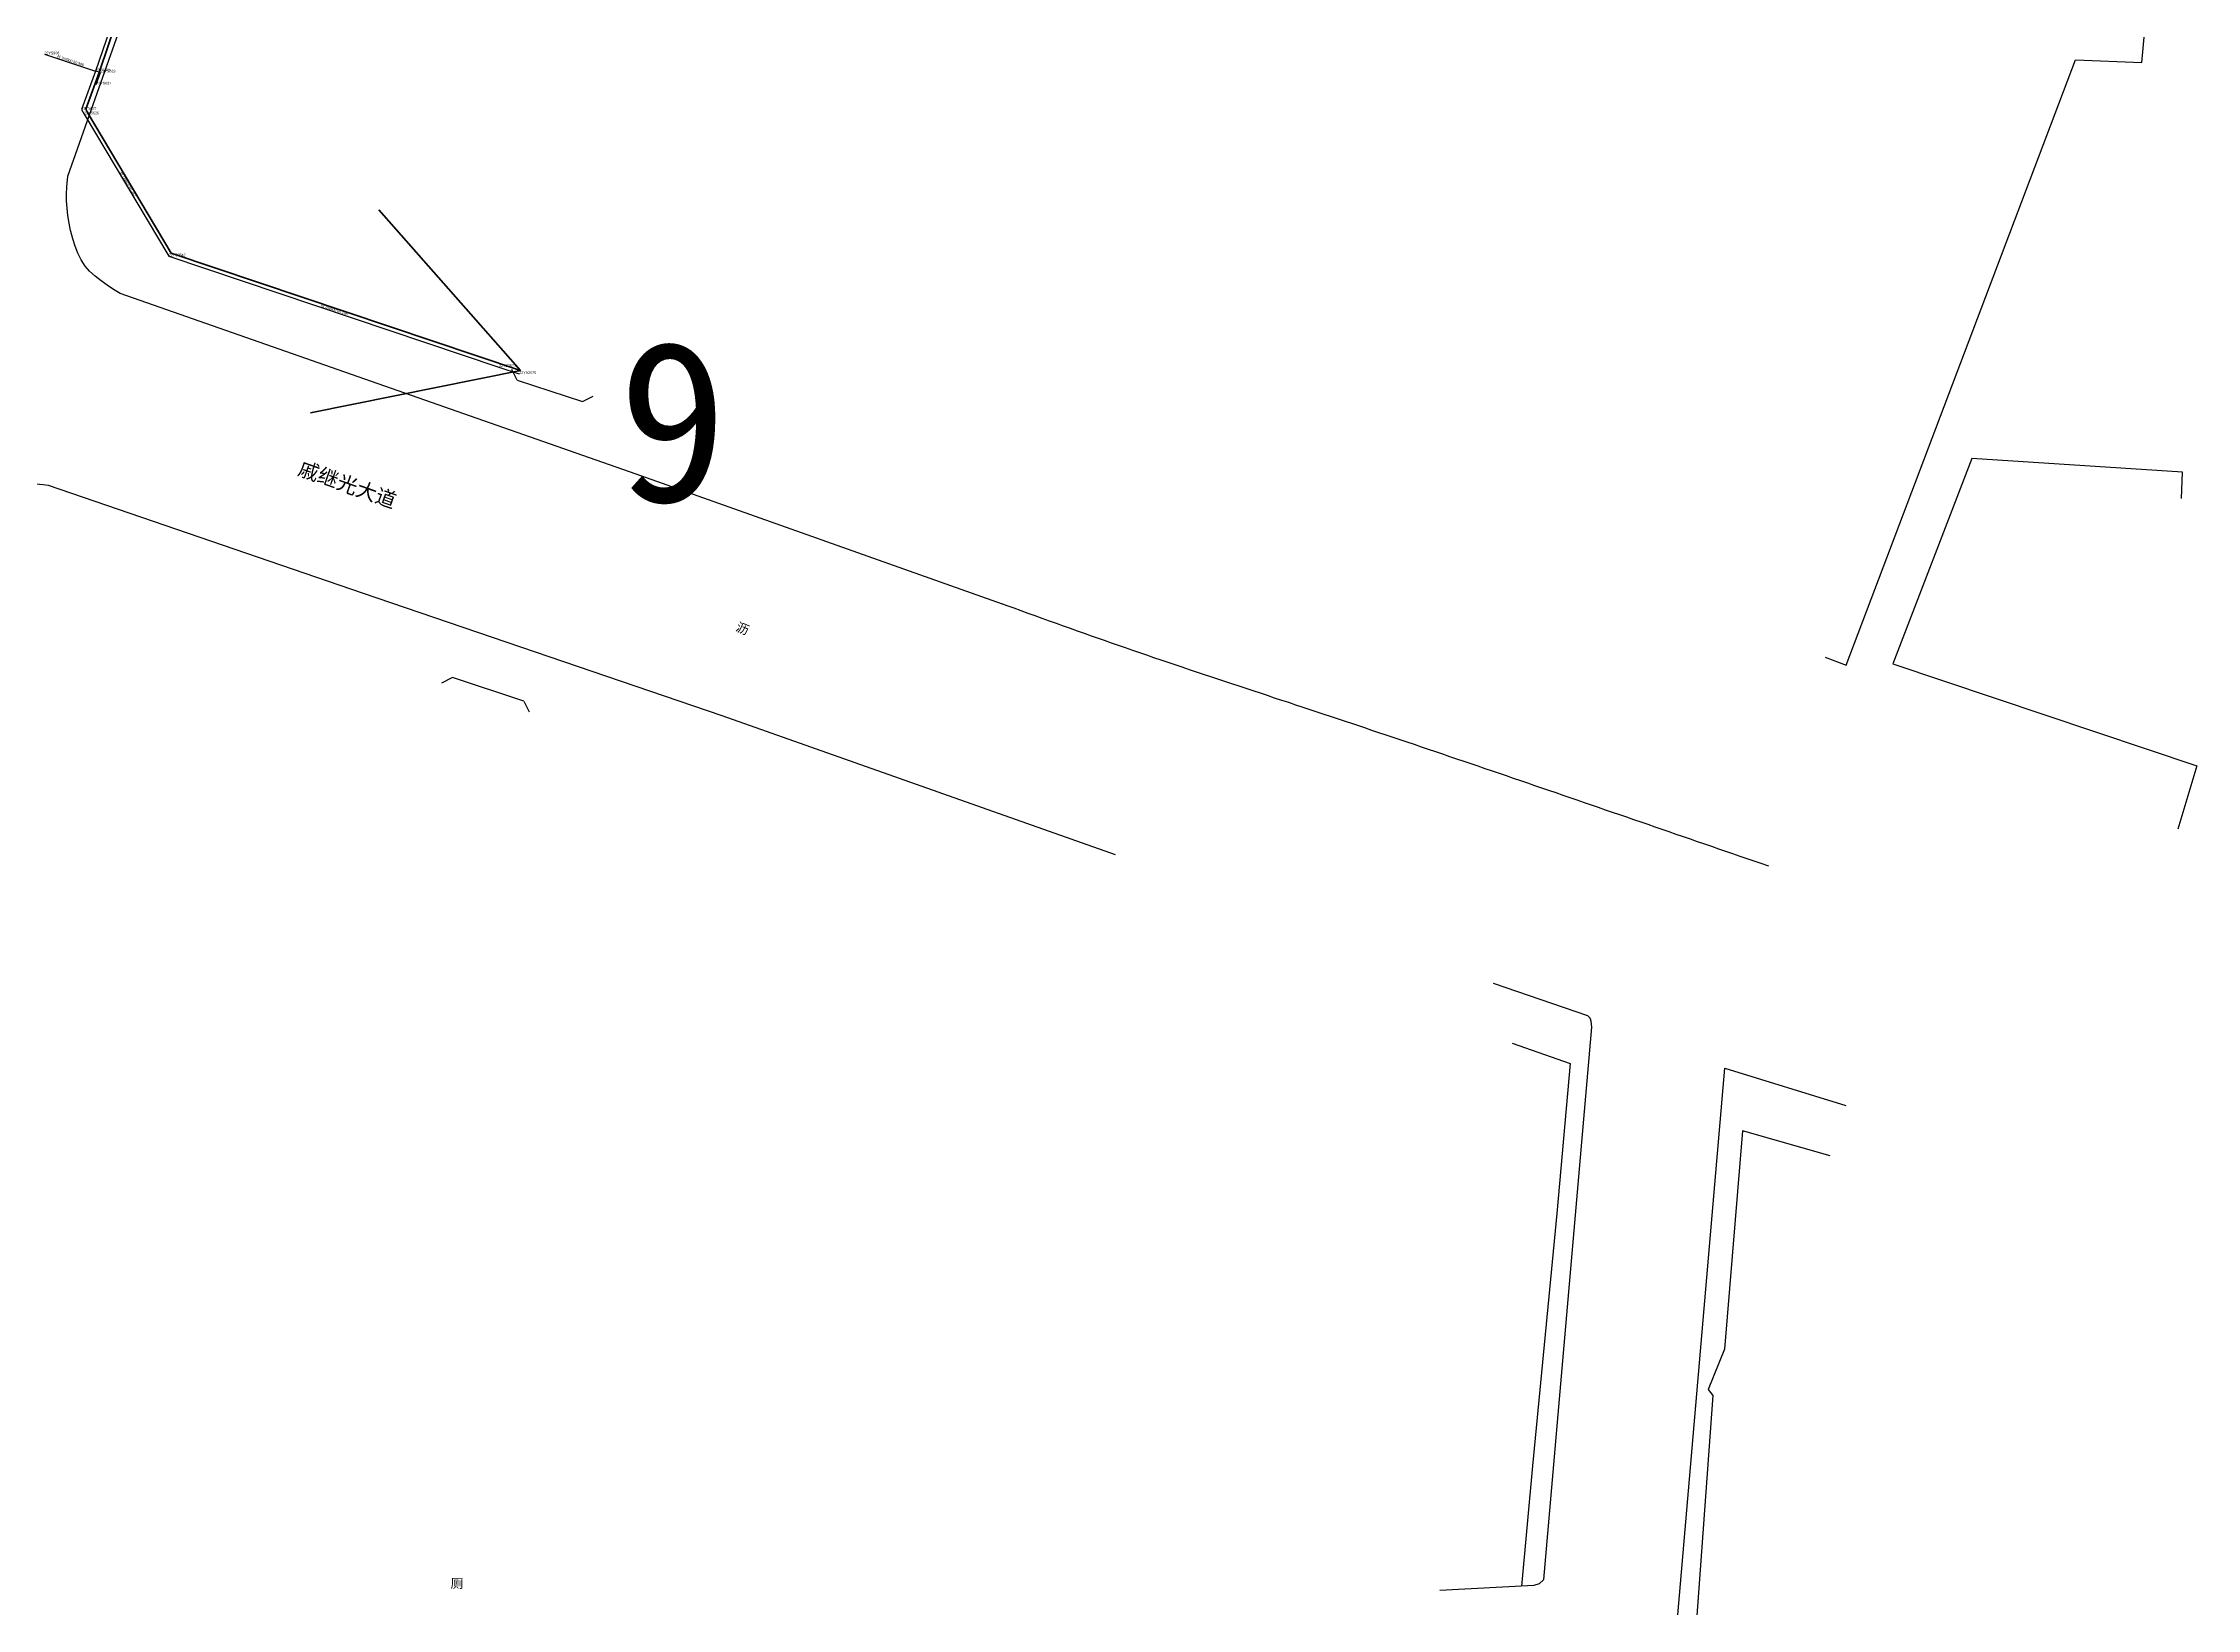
# Model space of a CAD drawing. Extents: x 563510 to 564800, y 3598549 to 3601000.
# Drawn here: x 564511.8 to 564799.7, y 3600170.4 to 3600379.7 of the extents above; entities that cross this region are included whole.
import ezdxf
from ezdxf.enums import TextEntityAlignment as Align

# ---------------------------------------------------------------- set-up
doc = ezdxf.new("R2010")
doc.units = 0
for name, color, linetype in [('____', 252, 'CONTINUOUS'), ('DLSS', 8, 'CONTINUOUS'), ('JM_JM', 252, 'CONTINUOUS'), ('JT_JT', 252, 'CONTINUOUS'), ('YSDSX', 3, 'CONTINUOUS'), ('YSLINE', 3, 'CONTINUOUS'), ('YSLINEflow', 7, 'Continuous'), ('YSXSX', 3, 'CONTINUOUS')]:
    doc.layers.add(name, color=color, linetype=linetype)
doc.styles.add('____', font='____')
doc.styles.add('GXDBZ', font='GXDBZ')
doc.styles.add('GXXBZ', font='GXXBZ')
doc.styles.add('HZTXT', font='HZTXT')

msp = doc.modelspace()

# ---------------------------------------------------------------- linework, layer by layer
at = {"layer": 'DLSS', "linetype": 'CONTINUOUS'}
for points in [[(564718.81, 3600248.15), (564718.7, 3600248.99), (564718.59, 3600249.37), (564718.28, 3600249.68), (564705.68, 3600254.02)], [(564712.38, 3600174.34), (564718.81, 3600248.15)], [(564708.15, 3600246.04), (564715.92, 3600243.31), (564714.11, 3600223.27), (564710.9, 3600189.54), (564709.41, 3600173.43)], [(564728.14, 3600144.22), (564736.58, 3600242.68)], [(564736.58, 3600242.68), (564752.75, 3600237.69)], [(564750.66, 3600230.98), (564738.96, 3600234.32), (564736.55, 3600205.11), (564734.36, 3600199.72), (564734.98, 3600198.94), (564731.6, 3600152.34), (564730.39, 3600152.5), (564729.46, 3600152.89), (564728.94, 3600153.58)], [(564712.38, 3600174.34), (564711.75, 3600173.78), (564711.07, 3600173.52), (564698.5, 3600172.89)]]:
    msp.add_lwpolyline(points, dxfattribs=at)
at = {"layer": 'JT_JT', "linetype": 'CONTINUOUS'}
for p, q in [((564575.2, 3600334.66), (564574.48, 3600336.09)), ((564575.2, 3600334.66), (564583.93, 3600331.79)), ((564583.93, 3600331.79), (564585.36, 3600332.51)), ((564566.53, 3600294.89), (564565.1, 3600294.16)), ((564576.08, 3600291.75), (564566.53, 3600294.89)), ((564576.08, 3600291.75), (564576.8, 3600290.33))]:
    msp.add_line(p, q, dxfattribs=at)
for points in [[(564515.16, 3600361.9), (564556.79, 3600479.79), (564562.68, 3600500)], [(564750, 3600297.63), (564752.78, 3600296.54), (564783.45, 3600377.48), (564792.31, 3600377.11), (564796.78, 3600425.24), (564798.38, 3600441.37), (564750, 3600444.56)], [(564522.12, 3600346.21), (564521.26, 3600346.76), (564520.41, 3600347.33), (564519.58, 3600347.92), (564518.79, 3600348.53), (564518.06, 3600349.2), (564517.46, 3600349.9), (564516.92, 3600350.72), (564516.48, 3600351.61), (564516.11, 3600352.55), (564515.8, 3600353.52), (564515.54, 3600354.51), (564515.51, 3600354.65), (564515.31, 3600355.64), (564515.15, 3600356.64), (564515.04, 3600357.63), (564514.98, 3600358.63), (564514.97, 3600359.49), (564515.03, 3600360.49), (564515.12, 3600361.48), (564515.16, 3600361.88)], [(564742.48, 3600269.67), (564741.45, 3600270.02), (564740.5, 3600270.35), (564739.56, 3600270.68), (564738.61, 3600271), (564737.67, 3600271.33), (564736.72, 3600271.65), (564735.78, 3600271.98), (564734.83, 3600272.31), (564733.89, 3600272.63), (564732.94, 3600272.96), (564731.99, 3600273.29), (564731.05, 3600273.61), (564730.1, 3600273.94), (564729.16, 3600274.26), (564728.21, 3600274.59), (564727.27, 3600274.92), (564726.32, 3600275.24), (564725.38, 3600275.57), (564724.43, 3600275.89), (564723.48, 3600276.22), (564722.54, 3600276.54), (564721.59, 3600276.87), (564720.65, 3600277.19), (564719.7, 3600277.52), (564718.76, 3600277.85), (564717.81, 3600278.17), (564716.87, 3600278.5), (564715.92, 3600278.82), (564714.97, 3600279.15), (564714.03, 3600279.47), (564713.08, 3600279.79), (564712.14, 3600280.12), (564711.19, 3600280.44), (564710.25, 3600280.77), (564709.3, 3600281.09), (564708.35, 3600281.42), (564707.41, 3600281.74), (564706.46, 3600282.06), (564705.52, 3600282.39), (564704.57, 3600282.71), (564703.62, 3600283.03), (564702.68, 3600283.36), (564701.73, 3600283.68), (564700.78, 3600284), (564699.84, 3600284.32), (564698.89, 3600284.64), (564697.94, 3600284.97), (564696.99, 3600285.29), (564696.05, 3600285.61), (564695.1, 3600285.93), (564694.15, 3600286.25), (564693.2, 3600286.57), (564692.26, 3600286.89), (564691.31, 3600287.21), (564690.36, 3600287.52), (564689.41, 3600287.84), (564688.46, 3600288.16), (564687.81, 3600288.38), (564686.86, 3600288.7), (564685.91, 3600289.01), (564684.96, 3600289.33), (564684.01, 3600289.65), (564683.06, 3600289.96), (564682.11, 3600290.28), (564681.16, 3600290.59), (564680.21, 3600290.91), (564679.27, 3600291.22), (564678.32, 3600291.54), (564677.37, 3600291.85), (564676.42, 3600292.16), (564675.47, 3600292.48), (564674.52, 3600292.79), (564673.57, 3600293.11), (564672.62, 3600293.42), (564671.67, 3600293.74), (564670.72, 3600294.05), (564669.77, 3600294.37), (564668.82, 3600294.68), (564667.88, 3600295), (564666.93, 3600295.32), (564665.98, 3600295.63), (564665.03, 3600295.95), (564664.08, 3600296.27), (564663.13, 3600296.59), (564662.19, 3600296.91), (564661.24, 3600297.23), (564660.29, 3600297.55), (564659.35, 3600297.87), (564658.4, 3600298.2), (564657.45, 3600298.52), (564656.51, 3600298.85), (564655.56, 3600299.17), (564654.62, 3600299.5), (564653.68, 3600299.83), (564652.9, 3600300.1), (564651.96, 3600300.44), (564651.02, 3600300.77), (564650.07, 3600301.1), (564649.13, 3600301.44), (564648.19, 3600301.78), (564647.25, 3600302.12), (564646.31, 3600302.45), (564645.37, 3600302.79), (564644.43, 3600303.13), (564643.48, 3600303.47), (564642.54, 3600303.81), (564641.6, 3600304.15), (564640.66, 3600304.48), (564640.1, 3600304.69), (564640.06, 3600304.7), (564591.1, 3600322.08), (564522.12, 3600346.21)], [(564797.62, 3600318.84), (564797.73, 3600322.36), (564769.57, 3600324.18), (564759.02, 3600296.72), (564799.67, 3600283.09), (564797.12, 3600274.61)], [(564500, 3600316.4), (564500.22, 3600316.61), (564500.97, 3600317.26), (564501.76, 3600317.86), (564501.9, 3600317.95), (564502.75, 3600318.46), (564503.64, 3600318.9), (564504.56, 3600319.3), (564505.51, 3600319.66), (564506.46, 3600319.99), (564506.47, 3600319.99), (564507.44, 3600320.29), (564508.43, 3600320.54), (564509.41, 3600320.72), (564510.4, 3600320.81), (564510.85, 3600320.81), (564511.85, 3600320.7), (564512.51, 3600320.61)], [(564512.51, 3600320.61), (564554.48, 3600306.23), (564602.55, 3600289.84), (564655.11, 3600271.23)]]:
    msp.add_lwpolyline(points, dxfattribs=at)
at = {"layer": 'YSLINE', "linetype": 'CONTINUOUS'}
for p, q in [((564527.91, 3600402.46), (564518.84, 3600375.95)), ((564512.02, 3600378.2), (564518.84, 3600375.95)), ((564518.84, 3600375.95), (564516.99, 3600370.82)), ((564519.51, 3600375.78), (564518.84, 3600375.95)), ((564518.95, 3600374.17), (564519.51, 3600375.78)), ((564516.99, 3600370.82), (564517.33, 3600370.19)), ((564517.33, 3600370.19), (564528.62, 3600351.21)), ((564528.62, 3600351.21), (564572.76, 3600336.4)), ((564572.76, 3600336.4), (564575.47, 3600335.49))]:
    msp.add_line(p, q, dxfattribs=at)
at = {"layer": 'YSLINEflow', "color": 7, "lineweight": 211}
for points in [[(564619.9, 3600786.41), (564618.77, 3600768.62), (564616.06, 3600739.59), (564612.26, 3600709.35), (564607.8, 3600680.12), (564601.93, 3600649.08), (564588.01, 3600589.18), (564579.99, 3600557.72), (564570.44, 3600528.76), (564562.26, 3600499.77), (564546.33, 3600460.67), (564537.34, 3600429.18), (564519.31, 3600375.78), (564517.54, 3600370.86), (564517.77, 3600370.44), (564528.96, 3600351.63), (564575.63, 3600335.96)], [(564517.77, 3600370.44), (564528.96, 3600351.63), (564575.63, 3600335.96)], [(564547.58, 3600330.28), (564575.63, 3600335.96), (564556.69, 3600357.42)]]:
    msp.add_lwpolyline(points, dxfattribs=at)
at = {"layer": 'YSLINEflow', "lineweight": 211, "true_color": 0xff69b4}
msp.add_lwpolyline([(564517.54, 3600370.86), (564517.77, 3600370.44)], dxfattribs=at)

# ---------------------------------------------------------------- texts
at = {"layer": '____', "style": '____'}
msp.add_text('戚继光大道', height=2, rotation=340.4208, dxfattribs=at).set_placement((564551.97, 3600319.2), align=Align.BOTTOM_CENTER)
at = {"layer": 'JM_JM', "linetype": 'CONTINUOUS', "style": 'HZTXT'}
msp.add_text('厕', height=1.25, dxfattribs=at).set_placement((564566.29, 3600173.21))
at = {"layer": 'JT_JT', "linetype": 'CONTINUOUS', "style": 'HZTXT'}
msp.add_text('沥', height=1.25, rotation=337.3043, dxfattribs=at).set_placement((564604.29, 3600301.2))
at = {"layer": 'YSDSX', "style": 'GXDBZ'}
for s, p in [('22YS906', (564512.02, 3600378.2)), ('22YS628', (564518.84, 3600375.95)), ('22YS631', (564518.95, 3600374.17)), ('22YS629', (564519.51, 3600375.78)), ('22YS627', (564516.99, 3600370.82)), ('22YS626', (564517.33, 3600370.19)), ('22YS2542', (564528.62, 3600351.21)), ('22YS2574', (564572.76, 3600336.4)), ('22YS2575', (564575.47, 3600335.49))]:
    msp.add_text(s, height=0.35, dxfattribs=at).set_placement(p)
at = {"layer": 'YSLINEflow', "color": 7}
msp.add_text('9', height=21.46, dxfattribs=at).set_placement((564595.98, 3600329.13), align=Align.MIDDLE_CENTER)
at = {"layer": 'YSXSX', "style": 'GXXBZ'}
for s, rotation, p in [('砼 DN300 60.990', 341.7089, (564515.43, 3600377.08)), ('砼 DN600 60.342', 300.7528, (564522.98, 3600360.7)), ('砼 DN800 60.198', 341.4436, (564550.69, 3600343.8))]:
    msp.add_text(s, height=0.35, rotation=rotation, dxfattribs=at).set_placement(p, align=Align.BOTTOM_CENTER)

doc.saveas('drawing.dxf')
